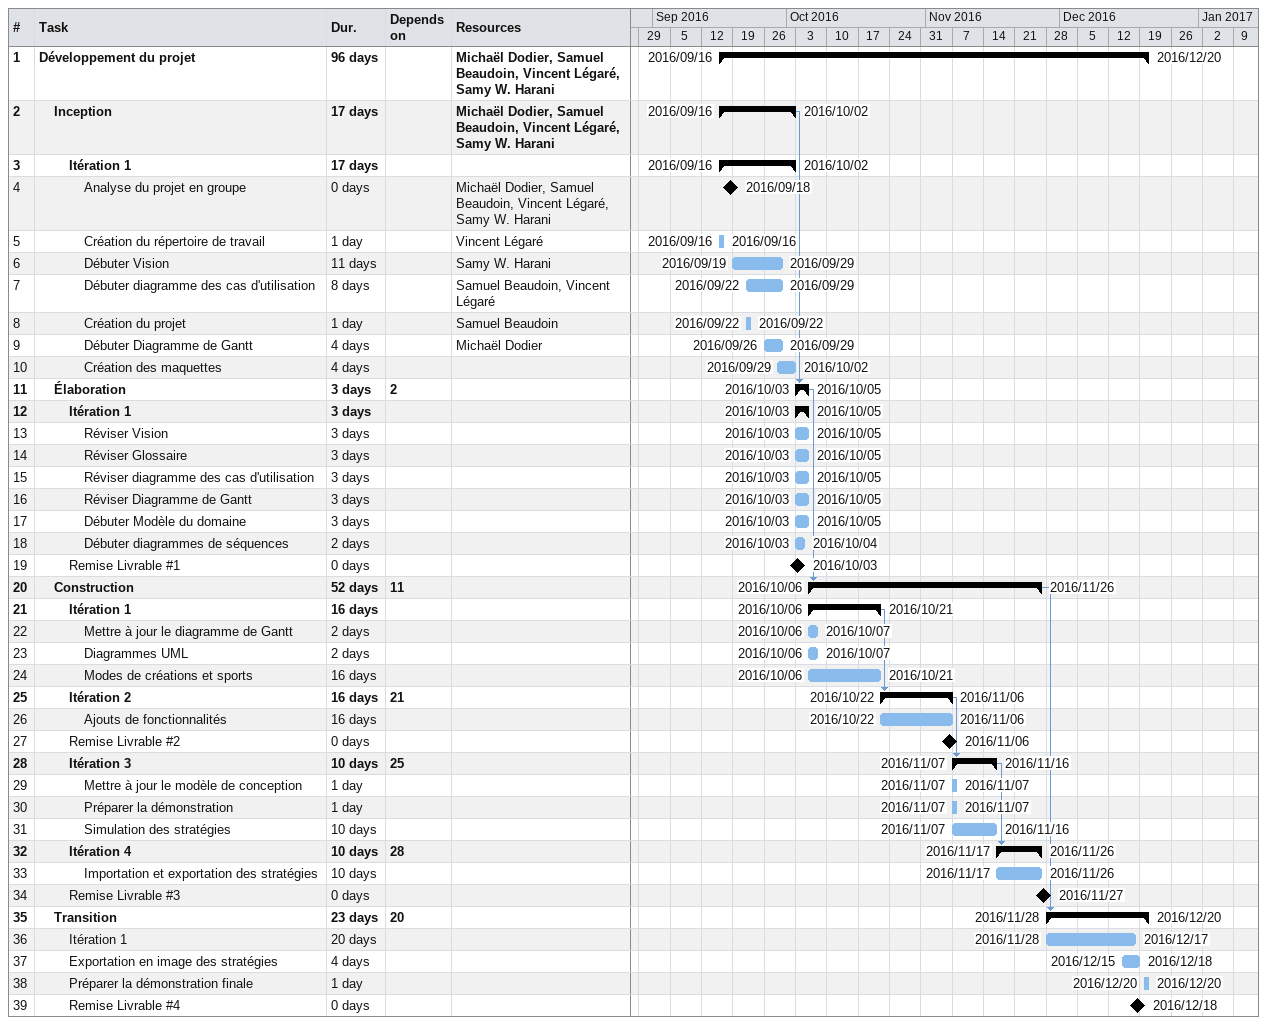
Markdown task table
| ID | Level | Task | Duration | Start | Finish | Predecessors | Resources |
|---|---|---|---|---|---|---|---|
| 1 | 1 | **Développement du projet** | 96d | 2016-09-16 | 2016-12-20 |  | Michaël Dodier, Samuel Beaudoin, Vincent Légaré, Samy W. Harani |
| 2 | 2 | **Inception** | 17d | 2016-09-16 | 2016-10-02 |  | Michaël Dodier, Samuel Beaudoin, Vincent Légaré, Samy W. Harani |
| 3 | 3 | **Itération 1** | 17d | 2016-09-16 | 2016-10-02 |  |  |
| 4 | 4 | Analyse du projet en groupe | 0d | 2016-09-18 | 2016-09-18 |  | Michaël Dodier, Samuel Beaudoin, Vincent Légaré, Samy W. Harani |
| 5 | 4 | Création du répertoire de travail | 1d | 2016-09-16 | 2016-09-16 |  | Vincent Légaré |
| 6 | 4 | Débuter Vision | 11d | 2016-09-19 | 2016-09-29 |  | Samy W. Harani |
| 7 | 4 | Débuter diagramme des cas d'utilisation | 8d | 2016-09-22 | 2016-09-29 |  | Samuel Beaudoin, Vincent Légaré |
| 8 | 4 | Création du projet | 1d | 2016-09-22 | 2016-09-22 |  | Samuel Beaudoin |
| 9 | 4 | Débuter Diagramme de Gantt | 4d | 2016-09-26 | 2016-09-29 |  | Michaël Dodier |
| 10 | 4 | Création des maquettes | 4d | 2016-09-29 | 2016-10-02 |  |  |
| 11 | 2 | **Élaboration** | 3d | 2016-10-03 | 2016-10-05 | 2 |  |
| 12 | 3 | **Itération 1** | 3d | 2016-10-03 | 2016-10-05 |  |  |
| 13 | 4 | Réviser Vision | 3d | 2016-10-03 | 2016-10-05 |  |  |
| 14 | 4 | Réviser Glossaire | 3d | 2016-10-03 | 2016-10-05 |  |  |
| 15 | 4 | Réviser diagramme des cas d'utilisation | 3d | 2016-10-03 | 2016-10-05 |  |  |
| 16 | 4 | Réviser Diagramme de Gantt | 3d | 2016-10-03 | 2016-10-05 |  |  |
| 17 | 4 | Débuter Modèle du domaine | 3d | 2016-10-03 | 2016-10-05 |  |  |
| 18 | 4 | Débuter diagrammes de séquences | 2d | 2016-10-03 | 2016-10-04 |  |  |
| 19 | 3 | Remise Livrable #1 | 0d | 2016-10-03 | 2016-10-03 |  |  |
| 20 | 2 | **Construction** | 52d | 2016-10-06 | 2016-11-26 | 11 |  |
| 21 | 3 | **Itération 1** | 16d | 2016-10-06 | 2016-10-21 |  |  |
| 22 | 4 | Mettre à jour le diagramme de Gantt | 2d | 2016-10-06 | 2016-10-07 |  |  |
| 23 | 4 | Diagrammes UML | 2d | 2016-10-06 | 2016-10-07 |  |  |
| 24 | 4 | Modes de créations et sports | 16d | 2016-10-06 | 2016-10-21 |  |  |
| 25 | 3 | **Itération 2** | 16d | 2016-10-22 | 2016-11-06 | 21 |  |
| 26 | 4 | Ajouts de fonctionnalités | 16d | 2016-10-22 | 2016-11-06 |  |  |
| 27 | 3 | Remise Livrable #2 | 0d | 2016-11-06 | 2016-11-06 |  |  |
| 28 | 3 | **Itération 3** | 10d | 2016-11-07 | 2016-11-16 | 25 |  |
| 29 | 4 | Mettre à jour le modèle de conception | 1d | 2016-11-07 | 2016-11-07 |  |  |
| 30 | 4 | Préparer la démonstration | 1d | 2016-11-07 | 2016-11-07 |  |  |
| 31 | 4 | Simulation des stratégies | 10d | 2016-11-07 | 2016-11-16 |  |  |
| 32 | 3 | **Itération 4** | 10d | 2016-11-17 | 2016-11-26 | 28 |  |
| 33 | 4 | Importation et exportation des stratégies | 10d | 2016-11-17 | 2016-11-26 |  |  |
| 34 | 3 | Remise Livrable #3 | 0d | 2016-11-27 | 2016-11-27 |  |  |
| 35 | 2 | **Transition** | 23d | 2016-11-28 | 2016-12-20 | 20 |  |
| 36 | 3 | Itération 1 | 20d | 2016-11-28 | 2016-12-17 |  |  |
| 37 | 3 | Exportation en image des stratégies | 4d | 2016-12-15 | 2016-12-18 |  |  |
| 38 | 3 | Préparer la démonstration finale | 1d | 2016-12-20 | 2016-12-20 |  |  |
| 39 | 3 | Remise Livrable #4 | 0d | 2016-12-18 | 2016-12-18 |  |  |
